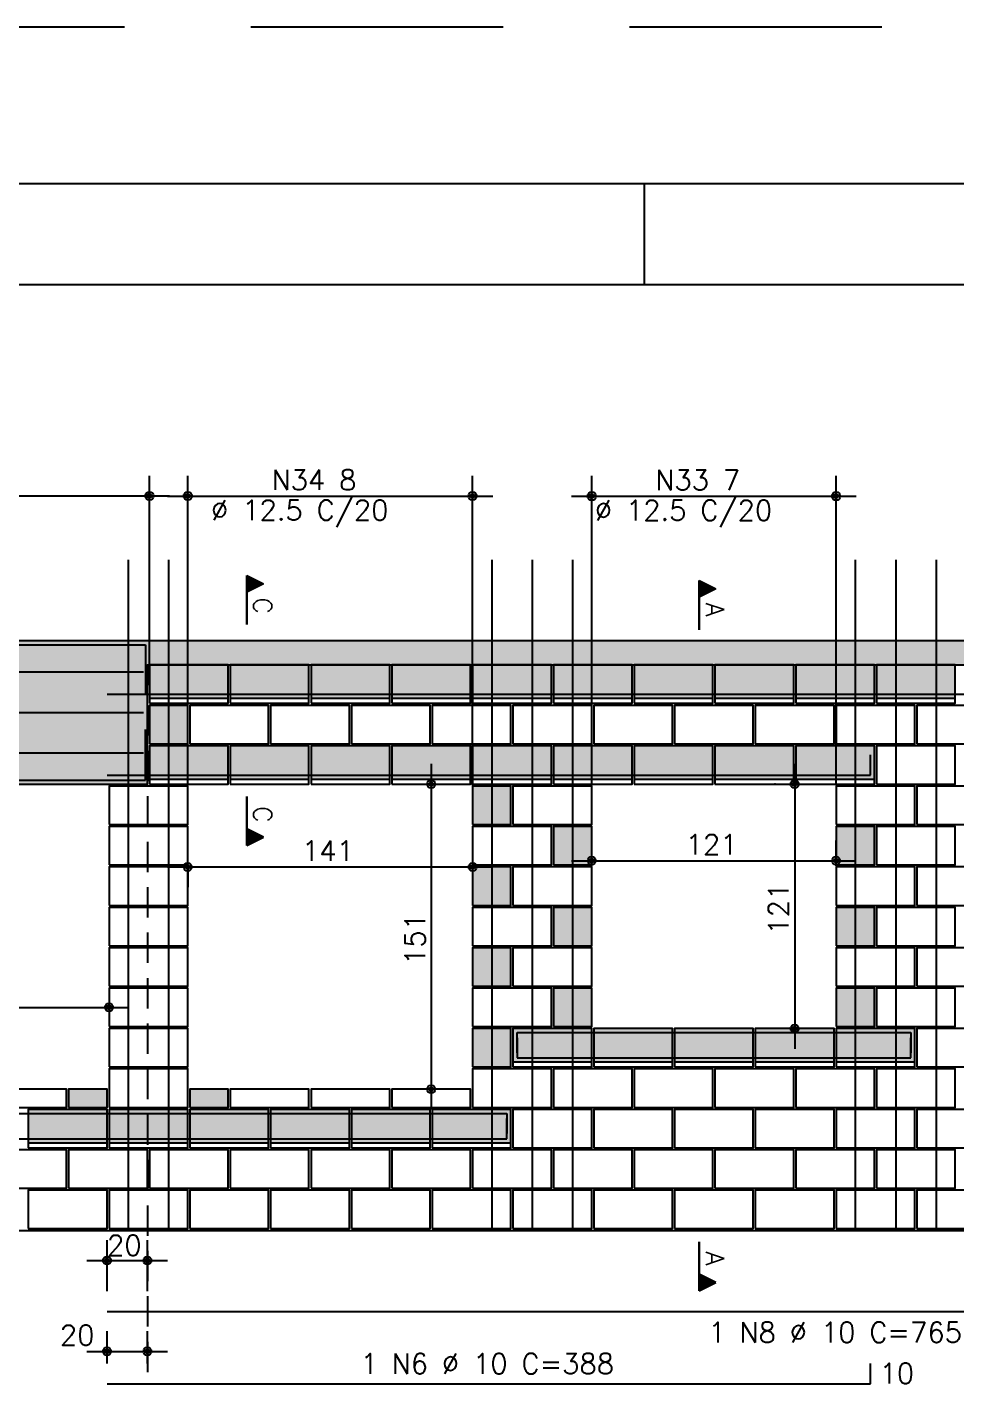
# Model space of a CAD drawing. Extents: x -1 to 122, y -1 to 61.
# Drawn here: x 15.77 to 24.97, y 47.58 to 61.05 of the extents above; entities that cross this region are included whole.
import ezdxf

# ---------------------------------------------------------------- set-up
doc = ezdxf.new("R2010")
doc.units = 0
doc.header["$MEASUREMENT"] = 0
doc.linetypes.add('ESTILO_TQS_0001', pattern=[0.45, 0.3, -0.15])
doc.linetypes.add('HIDDEN', pattern=[0.375, 0.25, -0.125])
doc.layers.get('0').update_dxf_attribs({"linetype": 'CONTINUOUS'})
doc.layers.get('Defpoints').update_dxf_attribs({"linetype": 'CONTINUOUS'})
for name, color, linetype in [('ARQ_FOLHA', 7, 'CONTINUOUS'), ('PENA_01', 1, 'CONTINUOUS'), ('PENA_02', 2, 'CONTINUOUS'), ('PENA_03', 3, 'CONTINUOUS'), ('PENA_04', 4, 'CONTINUOUS'), ('PENA_05', 5, 'CONTINUOUS'), ('PENA_09', 254, 'CONTINUOUS'), ('PENA_11', 252, 'CONTINUOUS'), ('PENA_23', 50, 'CONTINUOUS')]:
    doc.layers.add(name, color=color, linetype=linetype)
doc.styles.get("Standard").update_dxf_attribs({"font": 'ROMANS.SHX'})

# ---------------------------------------------------------------- blocks, each defined once
blk = doc.blocks.new('FOLHA A1+1 - 1102 X 594')
at = {"layer": 'ARQ_FOLHA', "color": 1}
blk.add_line((-979, 584), (-979, 594), dxfattribs=at)
for points in [[(-1189, 0), (0, 0), (0, 594), (-1189, 594)], [(-1164, 10), (-10, 10), (-10, 584), (-1164, 584)]]:
    blk.add_lwpolyline(points, close=True, dxfattribs=at)
at = {"layer": 'Defpoints', "color": 8, "linetype": 'HIDDEN', "ltscale": 100}
blk.add_lwpolyline([(-1208.5, 609.5), (-1208.5, -15.5), (19.5, -15.5), (19.5, 609.5)], close=True, dxfattribs=at)

msp = doc.modelspace()

# ---------------------------------------------------------------- linework, layer by layer
at = {"layer": 'PENA_01', "linetype": 'Continuous'}
for p, q in [((16.982, 54.54), (16.982, 56.613)), ((17.362, 53.55), (17.362, 56.612)), ((20.182, 53.55), (20.182, 56.612)), ((21.362, 53.55), (21.362, 56.611)), ((23.782, 53.55), (23.782, 56.611)), ((9.282, 56.413), (17.182, 56.413)), ((17.162, 56.412), (20.382, 56.412)), ((21.162, 56.411), (23.982, 56.411)), ((16.982, 54.41), (17.762, 54.41)), ((17.782, 54.41), (18.562, 54.41)), ((18.582, 54.41), (19.362, 54.41)), ((19.382, 54.41), (20.162, 54.41)), ((20.182, 54.41), (20.962, 54.41)), ((20.982, 54.41), (21.762, 54.41)), ((21.782, 54.41), (22.562, 54.41)), ((22.582, 54.41), (23.362, 54.41)), ((23.382, 54.41), (24.162, 54.41)), ((24.182, 54.41), (24.962, 54.41)), ((19.772, 53.76), (19.772, 50.34)), ((23.372, 53.76), (23.372, 50.94)), ((16.982, 53.61), (17.762, 53.61)), ((17.782, 53.61), (18.562, 53.61)), ((18.582, 53.61), (19.362, 53.61)), ((19.382, 53.61), (20.162, 53.61)), ((20.182, 53.61), (20.962, 53.61)), ((20.982, 53.61), (21.762, 53.61)), ((21.782, 53.61), (22.562, 53.61)), ((22.582, 53.61), (23.362, 53.61)), ((23.382, 53.61), (24.162, 53.61)), ((23.182, 53.56), (23.172, 53.56)), ((21.362, 52.75), (21.362, 53.002)), ((23.782, 52.75), (23.782, 53.002)), ((21.162, 52.802), (23.982, 52.802)), ((17.162, 52.74), (20.382, 52.74)), ((17.362, 52.75), (17.362, 52.54)), ((20.182, 52.75), (20.182, 52.54)), ((9.562, 51.35), (16.782, 51.35)), ((20.582, 50.81), (21.362, 50.81)), ((21.382, 50.81), (22.162, 50.81)), ((22.182, 50.81), (22.962, 50.81)), ((22.982, 50.81), (23.762, 50.81)), ((23.782, 50.81), (24.562, 50.81)), ((19.771, 50.54), (19.572, 50.54)), ((15.782, 50.01), (16.562, 50.01)), ((16.582, 50.01), (17.362, 50.01)), ((17.382, 50.01), (18.162, 50.01)), ((18.182, 50.01), (18.962, 50.01)), ((18.982, 50.01), (19.762, 50.01)), ((19.782, 50.01), (20.562, 50.01)), ((16.562, 48.541), (16.562, 49.044)), ((16.962, 48.541), (16.962, 49.044)), ((16.362, 48.844), (17.162, 48.844)), ((16.562, 47.823), (16.562, 48.145)), ((16.962, 47.823), (16.962, 48.145)), ((16.362, 47.945), (17.162, 47.945))]:
    msp.add_line(p, q, dxfattribs=at)
at = {"layer": 'PENA_01', "linetype": 'ESTILO_TQS_0001'}
msp.add_line((16.962, 54.34), (16.962, 47.623), dxfattribs=at)
at = {"layer": 'PENA_02', "linetype": 'Continuous'}
msp.add_line((8.882, 49.14), (44.462, 49.14), dxfattribs=at)
for points in [[(8.882, 54.98), (8.882, 54.74), (9.482, 54.74), (9.482, 53.56), (16.962, 53.56), (16.962, 54.74), (44.462, 54.74), (44.462, 54.98), (8.882, 54.98)], [(16.982, 54.36), (17.762, 54.36), (17.762, 54.74), (16.982, 54.74), (16.982, 54.36)], [(17.782, 54.36), (18.562, 54.36), (18.562, 54.74), (17.782, 54.74), (17.782, 54.36)], [(18.582, 54.36), (19.362, 54.36), (19.362, 54.74), (18.582, 54.74), (18.582, 54.36)], [(19.382, 54.36), (20.162, 54.36), (20.162, 54.74), (19.382, 54.74), (19.382, 54.36)], [(20.182, 54.36), (20.962, 54.36), (20.962, 54.74), (20.182, 54.74), (20.182, 54.36)], [(20.982, 54.36), (21.762, 54.36), (21.762, 54.74), (20.982, 54.74), (20.982, 54.36)], [(21.782, 54.36), (22.562, 54.36), (22.562, 54.74), (21.782, 54.74), (21.782, 54.36)], [(22.582, 54.36), (23.362, 54.36), (23.362, 54.74), (22.582, 54.74), (22.582, 54.36)], [(23.382, 54.36), (24.162, 54.36), (24.162, 54.74), (23.382, 54.74), (23.382, 54.36)], [(24.182, 54.36), (24.962, 54.36), (24.962, 54.74), (24.182, 54.74), (24.182, 54.36)], [(16.982, 53.96), (17.362, 53.96), (17.362, 54.34), (16.982, 54.34), (16.982, 53.96)], [(17.382, 53.96), (18.162, 53.96), (18.162, 54.34), (17.382, 54.34), (17.382, 53.96)], [(18.182, 53.96), (18.962, 53.96), (18.962, 54.34), (18.182, 54.34), (18.182, 53.96)], [(18.982, 53.96), (19.762, 53.96), (19.762, 54.34), (18.982, 54.34), (18.982, 53.96)], [(19.782, 53.96), (20.562, 53.96), (20.562, 54.34), (19.782, 54.34), (19.782, 53.96)], [(20.582, 53.96), (21.362, 53.96), (21.362, 54.34), (20.582, 54.34), (20.582, 53.96)], [(21.382, 53.96), (22.162, 53.96), (22.162, 54.34), (21.382, 54.34), (21.382, 53.96)], [(22.182, 53.96), (22.962, 53.96), (22.962, 54.34), (22.182, 54.34), (22.182, 53.96)], [(22.982, 53.96), (23.762, 53.96), (23.762, 54.34), (22.982, 54.34), (22.982, 53.96)], [(23.782, 53.96), (24.562, 53.96), (24.562, 54.34), (23.782, 54.34), (23.782, 53.96)], [(24.582, 53.96), (25.362, 53.96), (25.362, 54.34), (24.582, 54.34), (24.582, 53.96)], [(16.982, 53.56), (17.762, 53.56), (17.762, 53.94), (16.982, 53.94), (16.982, 53.56)], [(17.782, 53.56), (18.562, 53.56), (18.562, 53.94), (17.782, 53.94), (17.782, 53.56)], [(18.582, 53.56), (19.362, 53.56), (19.362, 53.94), (18.582, 53.94), (18.582, 53.56)], [(19.382, 53.56), (20.162, 53.56), (20.162, 53.94), (19.382, 53.94), (19.382, 53.56)], [(20.182, 53.56), (20.962, 53.56), (20.962, 53.94), (20.182, 53.94), (20.182, 53.56)], [(20.982, 53.56), (21.762, 53.56), (21.762, 53.94), (20.982, 53.94), (20.982, 53.56)], [(21.782, 53.56), (22.562, 53.56), (22.562, 53.94), (21.782, 53.94), (21.782, 53.56)], [(22.582, 53.56), (23.362, 53.56), (23.362, 53.94), (22.582, 53.94), (22.582, 53.56)], [(23.382, 53.56), (24.162, 53.56), (24.162, 53.94), (23.382, 53.94), (23.382, 53.56)], [(24.182, 53.56), (24.962, 53.56), (24.962, 53.94), (24.182, 53.94), (24.182, 53.56)], [(16.582, 53.16), (17.362, 53.16), (17.362, 53.54), (16.582, 53.54), (16.582, 53.16)], [(20.182, 53.16), (20.562, 53.16), (20.562, 53.54), (20.182, 53.54), (20.182, 53.16)], [(20.582, 53.16), (21.362, 53.16), (21.362, 53.54), (20.582, 53.54), (20.582, 53.16)], [(23.782, 53.16), (24.562, 53.16), (24.562, 53.54), (23.782, 53.54), (23.782, 53.16)], [(24.582, 53.16), (25.362, 53.16), (25.362, 53.54), (24.582, 53.54), (24.582, 53.16)], [(16.582, 52.76), (17.362, 52.76), (17.362, 53.14), (16.582, 53.14), (16.582, 52.76)], [(20.182, 52.76), (20.962, 52.76), (20.962, 53.14), (20.182, 53.14), (20.182, 52.76)], [(20.982, 52.76), (21.362, 52.76), (21.362, 53.14), (20.982, 53.14), (20.982, 52.76)], [(23.782, 52.76), (24.162, 52.76), (24.162, 53.14), (23.782, 53.14), (23.782, 52.76)], [(24.182, 52.76), (24.962, 52.76), (24.962, 53.14), (24.182, 53.14), (24.182, 52.76)], [(16.582, 52.36), (17.362, 52.36), (17.362, 52.74), (16.582, 52.74), (16.582, 52.36)], [(20.182, 52.36), (20.562, 52.36), (20.562, 52.74), (20.182, 52.74), (20.182, 52.36)], [(20.582, 52.36), (21.362, 52.36), (21.362, 52.74), (20.582, 52.74), (20.582, 52.36)], [(23.782, 52.36), (24.562, 52.36), (24.562, 52.74), (23.782, 52.74), (23.782, 52.36)], [(24.582, 52.36), (25.362, 52.36), (25.362, 52.74), (24.582, 52.74), (24.582, 52.36)], [(16.582, 51.96), (17.362, 51.96), (17.362, 52.34), (16.582, 52.34), (16.582, 51.96)], [(20.182, 51.96), (20.962, 51.96), (20.962, 52.34), (20.182, 52.34), (20.182, 51.96)], [(20.982, 51.96), (21.362, 51.96), (21.362, 52.34), (20.982, 52.34), (20.982, 51.96)], [(23.782, 51.96), (24.162, 51.96), (24.162, 52.34), (23.782, 52.34), (23.782, 51.96)], [(24.182, 51.96), (24.962, 51.96), (24.962, 52.34), (24.182, 52.34), (24.182, 51.96)], [(16.582, 51.56), (17.362, 51.56), (17.362, 51.94), (16.582, 51.94), (16.582, 51.56)], [(20.182, 51.56), (20.562, 51.56), (20.562, 51.94), (20.182, 51.94), (20.182, 51.56)], [(20.582, 51.56), (21.362, 51.56), (21.362, 51.94), (20.582, 51.94), (20.582, 51.56)], [(23.782, 51.56), (24.562, 51.56), (24.562, 51.94), (23.782, 51.94), (23.782, 51.56)], [(24.582, 51.56), (25.362, 51.56), (25.362, 51.94), (24.582, 51.94), (24.582, 51.56)], [(16.582, 51.16), (17.362, 51.16), (17.362, 51.54), (16.582, 51.54), (16.582, 51.16)], [(20.182, 51.16), (20.962, 51.16), (20.962, 51.54), (20.182, 51.54), (20.182, 51.16)], [(20.982, 51.16), (21.362, 51.16), (21.362, 51.54), (20.982, 51.54), (20.982, 51.16)], [(23.782, 51.16), (24.162, 51.16), (24.162, 51.54), (23.782, 51.54), (23.782, 51.16)], [(24.182, 51.16), (24.962, 51.16), (24.962, 51.54), (24.182, 51.54), (24.182, 51.16)], [(16.582, 50.76), (17.362, 50.76), (17.362, 51.14), (16.582, 51.14), (16.582, 50.76)], [(20.182, 50.76), (20.562, 50.76), (20.562, 51.14), (20.182, 51.14), (20.182, 50.76)], [(20.582, 50.76), (21.362, 50.76), (21.362, 51.14), (20.582, 51.14), (20.582, 50.76)], [(21.382, 50.76), (22.162, 50.76), (22.162, 51.14), (21.382, 51.14), (21.382, 50.76)], [(22.182, 50.76), (22.962, 50.76), (22.962, 51.14), (22.182, 51.14), (22.182, 50.76)], [(22.982, 50.76), (23.762, 50.76), (23.762, 51.14), (22.982, 51.14), (22.982, 50.76)], [(23.782, 50.76), (24.562, 50.76), (24.562, 51.14), (23.782, 51.14), (23.782, 50.76)], [(24.582, 50.76), (25.362, 50.76), (25.362, 51.14), (24.582, 51.14), (24.582, 50.76)], [(16.582, 50.36), (17.362, 50.36), (17.362, 50.74), (16.582, 50.74), (16.582, 50.36)], [(20.182, 50.36), (20.962, 50.36), (20.962, 50.74), (20.182, 50.74), (20.182, 50.36)], [(20.982, 50.36), (21.762, 50.36), (21.762, 50.74), (20.982, 50.74), (20.982, 50.36)], [(21.782, 50.36), (22.562, 50.36), (22.562, 50.74), (21.782, 50.74), (21.782, 50.36)], [(22.582, 50.36), (23.362, 50.36), (23.362, 50.74), (22.582, 50.74), (22.582, 50.36)], [(23.382, 50.36), (24.162, 50.36), (24.162, 50.74), (23.382, 50.74), (23.382, 50.36)], [(24.182, 50.36), (24.962, 50.36), (24.962, 50.74), (24.182, 50.74), (24.182, 50.36)], [(15.382, 50.36), (16.162, 50.36), (16.162, 50.54), (15.382, 50.54), (15.382, 50.36)], [(16.182, 50.36), (16.562, 50.36), (16.562, 50.54), (16.182, 50.54), (16.182, 50.36)], [(17.382, 50.36), (17.762, 50.36), (17.762, 50.54), (17.382, 50.54), (17.382, 50.36)], [(17.782, 50.36), (18.562, 50.36), (18.562, 50.54), (17.782, 50.54), (17.782, 50.36)], [(18.582, 50.36), (19.362, 50.36), (19.362, 50.54), (18.582, 50.54), (18.582, 50.36)], [(19.382, 50.36), (20.162, 50.36), (20.162, 50.54), (19.382, 50.54), (19.382, 50.36)], [(15.782, 49.96), (16.562, 49.96), (16.562, 50.34), (15.782, 50.34), (15.782, 49.96)], [(16.582, 49.96), (17.362, 49.96), (17.362, 50.34), (16.582, 50.34), (16.582, 49.96)], [(17.382, 49.96), (18.162, 49.96), (18.162, 50.34), (17.382, 50.34), (17.382, 49.96)], [(18.182, 49.96), (18.962, 49.96), (18.962, 50.34), (18.182, 50.34), (18.182, 49.96)], [(18.982, 49.96), (19.762, 49.96), (19.762, 50.34), (18.982, 50.34), (18.982, 49.96)], [(19.782, 49.96), (20.562, 49.96), (20.562, 50.34), (19.782, 50.34), (19.782, 49.96)], [(20.582, 49.96), (21.362, 49.96), (21.362, 50.34), (20.582, 50.34), (20.582, 49.96)], [(21.382, 49.96), (22.162, 49.96), (22.162, 50.34), (21.382, 50.34), (21.382, 49.96)], [(22.182, 49.96), (22.962, 49.96), (22.962, 50.34), (22.182, 50.34), (22.182, 49.96)], [(22.982, 49.96), (23.762, 49.96), (23.762, 50.34), (22.982, 50.34), (22.982, 49.96)], [(23.782, 49.96), (24.562, 49.96), (24.562, 50.34), (23.782, 50.34), (23.782, 49.96)], [(24.582, 49.96), (25.362, 49.96), (25.362, 50.34), (24.582, 50.34), (24.582, 49.96)], [(15.382, 49.56), (16.162, 49.56), (16.162, 49.94), (15.382, 49.94), (15.382, 49.56)], [(16.182, 49.56), (16.962, 49.56), (16.962, 49.94), (16.182, 49.94), (16.182, 49.56)], [(16.982, 49.56), (17.762, 49.56), (17.762, 49.94), (16.982, 49.94), (16.982, 49.56)], [(17.782, 49.56), (18.562, 49.56), (18.562, 49.94), (17.782, 49.94), (17.782, 49.56)], [(18.582, 49.56), (19.362, 49.56), (19.362, 49.94), (18.582, 49.94), (18.582, 49.56)], [(19.382, 49.56), (20.162, 49.56), (20.162, 49.94), (19.382, 49.94), (19.382, 49.56)], [(20.182, 49.56), (20.962, 49.56), (20.962, 49.94), (20.182, 49.94), (20.182, 49.56)], [(20.982, 49.56), (21.762, 49.56), (21.762, 49.94), (20.982, 49.94), (20.982, 49.56)], [(21.782, 49.56), (22.562, 49.56), (22.562, 49.94), (21.782, 49.94), (21.782, 49.56)], [(22.582, 49.56), (23.362, 49.56), (23.362, 49.94), (22.582, 49.94), (22.582, 49.56)], [(23.382, 49.56), (24.162, 49.56), (24.162, 49.94), (23.382, 49.94), (23.382, 49.56)], [(24.182, 49.56), (24.962, 49.56), (24.962, 49.94), (24.182, 49.94), (24.182, 49.56)], [(15.782, 49.16), (16.562, 49.16), (16.562, 49.54), (15.782, 49.54), (15.782, 49.16)], [(16.582, 49.16), (17.362, 49.16), (17.362, 49.54), (16.582, 49.54), (16.582, 49.16)], [(17.382, 49.16), (18.162, 49.16), (18.162, 49.54), (17.382, 49.54), (17.382, 49.16)], [(18.182, 49.16), (18.962, 49.16), (18.962, 49.54), (18.182, 49.54), (18.182, 49.16)], [(18.982, 49.16), (19.762, 49.16), (19.762, 49.54), (18.982, 49.54), (18.982, 49.16)], [(19.782, 49.16), (20.562, 49.16), (20.562, 49.54), (19.782, 49.54), (19.782, 49.16)], [(20.582, 49.16), (21.362, 49.16), (21.362, 49.54), (20.582, 49.54), (20.582, 49.16)], [(21.382, 49.16), (22.162, 49.16), (22.162, 49.54), (21.382, 49.54), (21.382, 49.16)], [(22.182, 49.16), (22.962, 49.16), (22.962, 49.54), (22.182, 49.54), (22.182, 49.16)], [(22.982, 49.16), (23.762, 49.16), (23.762, 49.54), (22.982, 49.54), (22.982, 49.16)], [(23.782, 49.16), (24.562, 49.16), (24.562, 49.54), (23.782, 49.54), (23.782, 49.16)], [(24.582, 49.16), (25.362, 49.16), (25.362, 49.54), (24.582, 49.54), (24.582, 49.16)]]:
    msp.add_lwpolyline(points, dxfattribs=at)
for centre, radius in [((16.982, 56.413), 0.0416), ((17.362, 56.412), 0.0416), ((20.182, 56.412), 0.0416), ((21.362, 56.411), 0.0416), ((23.782, 56.411), 0.0416), ((16.982, 56.413), 0.0208), ((17.362, 56.412), 0.0208), ((20.182, 56.412), 0.0208), ((21.362, 56.411), 0.0208), ((23.782, 56.411), 0.0208), ((19.772, 53.56), 0.04), ((19.772, 53.56), 0.02), ((23.372, 53.56), 0.04), ((23.372, 53.56), 0.02), ((21.362, 52.802), 0.04), ((21.362, 52.802), 0.02), ((23.782, 52.802), 0.04), ((23.782, 52.802), 0.02), ((17.362, 52.74), 0.04), ((17.362, 52.74), 0.02), ((20.182, 52.74), 0.04), ((20.182, 52.74), 0.02), ((16.582, 51.35), 0.04), ((16.582, 51.35), 0.02), ((23.372, 51.14), 0.04), ((23.372, 51.14), 0.02), ((19.772, 50.54), 0.04), ((19.772, 50.54), 0.02), ((16.562, 48.844), 0.04), ((16.562, 48.844), 0.02), ((16.962, 48.844), 0.04), ((16.962, 48.844), 0.02), ((16.562, 47.945), 0.04), ((16.562, 47.945), 0.02), ((16.962, 47.945), 0.04), ((16.962, 47.945), 0.02)]:
    msp.add_circle(centre, radius, dxfattribs=at)
at = {"layer": 'PENA_03', "linetype": 'Continuous'}
for p, q in [((17.947, 55.139), (17.947, 55.626)), ((17.947, 55.626), (18.113, 55.543)), ((17.948, 55.625), (17.948, 55.461)), ((17.948, 55.625), (18.112, 55.543)), ((18.112, 55.543), (17.948, 55.461)), ((18.113, 55.543), (17.948, 55.46)), ((17.96, 55.619), (17.96, 55.466)), ((17.973, 55.613), (17.973, 55.473)), ((17.986, 55.607), (17.986, 55.479)), ((17.998, 55.6), (17.998, 55.485)), ((18.011, 55.594), (18.011, 55.492)), ((18.024, 55.588), (18.024, 55.498)), ((18.037, 55.581), (18.037, 55.505)), ((18.049, 55.575), (18.049, 55.511)), ((18.062, 55.568), (18.062, 55.517)), ((18.075, 55.562), (18.075, 55.524)), ((18.088, 55.556), (18.088, 55.53)), ((18.101, 55.549), (18.101, 55.537)), ((22.426, 55.089), (22.426, 55.576)), ((22.426, 55.576), (22.592, 55.493)), ((22.427, 55.575), (22.427, 55.411)), ((22.427, 55.575), (22.591, 55.493)), ((22.591, 55.493), (22.427, 55.411)), ((22.592, 55.493), (22.427, 55.41)), ((22.439, 55.569), (22.439, 55.416)), ((22.452, 55.563), (22.452, 55.423)), ((22.464, 55.557), (22.464, 55.429)), ((22.477, 55.55), (22.477, 55.435)), ((22.49, 55.544), (22.49, 55.442)), ((22.503, 55.537), (22.503, 55.448)), ((22.515, 55.531), (22.515, 55.455)), ((22.528, 55.525), (22.528, 55.461)), ((22.541, 55.518), (22.541, 55.467)), ((22.554, 55.512), (22.554, 55.474)), ((22.567, 55.506), (22.567, 55.48)), ((22.579, 55.499), (22.579, 55.486)), ((17.948, 55.46), (17.948, 55.139)), ((22.427, 55.41), (22.427, 55.089)), ((16.982, 54.34), (16.982, 54.34)), ((19.772, 53.56), (19.772, 53.56)), ((23.382, 53.56), (23.382, 53.56)), ((17.362, 53.35), (17.362, 53.35)), ((17.947, 53.438), (17.947, 52.952)), ((17.948, 53.118), (17.948, 53.438)), ((20.182, 53.35), (20.182, 53.35)), ((21.362, 53.35), (21.362, 53.35)), ((23.782, 53.35), (23.782, 53.35)), ((18.113, 53.035), (17.948, 53.118)), ((17.948, 52.953), (17.948, 53.117)), ((18.112, 53.035), (17.948, 53.117)), ((17.96, 52.958), (17.96, 53.111)), ((17.973, 52.965), (17.973, 53.105)), ((17.986, 52.971), (17.986, 53.099)), ((17.998, 52.977), (17.998, 53.092)), ((18.011, 52.984), (18.011, 53.086)), ((18.024, 52.99), (18.024, 53.08)), ((18.037, 52.997), (18.037, 53.073)), ((18.049, 53.003), (18.049, 53.067)), ((17.362, 52.95), (17.362, 52.95)), ((17.947, 52.952), (18.113, 53.035)), ((17.948, 52.953), (18.112, 53.035)), ((18.062, 53.009), (18.062, 53.06)), ((18.075, 53.016), (18.075, 53.054)), ((18.088, 53.022), (18.088, 53.048)), ((18.101, 53.029), (18.101, 53.041)), ((20.182, 52.95), (20.182, 52.95)), ((21.362, 52.55), (21.362, 52.55)), ((23.782, 52.55), (23.782, 52.55)), ((16.582, 51.35), (16.582, 51.35)), ((23.372, 51.14), (23.372, 51.14)), ((19.971, 50.54), (19.971, 50.54)), ((22.426, 49.029), (22.426, 48.543)), ((22.427, 48.708), (22.427, 49.029)), ((22.426, 48.543), (22.592, 48.626)), ((22.427, 48.544), (22.427, 48.708)), ((22.591, 48.626), (22.427, 48.708)), ((22.592, 48.626), (22.427, 48.708)), ((22.427, 48.544), (22.591, 48.626)), ((22.439, 48.549), (22.439, 48.702)), ((22.452, 48.556), (22.452, 48.696)), ((22.464, 48.562), (22.464, 48.69)), ((22.477, 48.568), (22.477, 48.683)), ((22.49, 48.575), (22.49, 48.677)), ((22.503, 48.581), (22.503, 48.671)), ((22.515, 48.588), (22.515, 48.664)), ((22.528, 48.594), (22.528, 48.658)), ((22.541, 48.6), (22.541, 48.651)), ((22.554, 48.607), (22.554, 48.645)), ((22.567, 48.613), (22.567, 48.639)), ((22.579, 48.619), (22.579, 48.632)), ((16.562, 48.341), (16.562, 48.341)), ((16.962, 48.341), (16.962, 48.341)), ((16.562, 47.623), (16.562, 47.623)), ((16.962, 47.623), (16.962, 47.623))]:
    msp.add_line(p, q, dxfattribs=at)
at = {"layer": 'PENA_04', "linetype": 'Continuous'}
for p, q in [((9.542, 54.94), (16.942, 54.94)), ((16.942, 54.94), (16.942, 54.44)), ((9.522, 54.67), (16.922, 54.67)), ((9.522, 54.27), (16.922, 54.27)), ((16.942, 53.6), (16.942, 54.1)), ((9.522, 53.87), (16.922, 53.87)), ((9.542, 53.6), (16.942, 53.6))]:
    msp.add_line(p, q, dxfattribs=at)
at = {"layer": 'PENA_05', "linetype": 'Continuous'}
for p, q in [((16.562, 54.45), (31.853, 54.45)), ((24.122, 53.65), (24.122, 53.85)), ((16.562, 53.65), (24.122, 53.65)), ((20.622, 50.9), (20.622, 51.1)), ((20.622, 51.1), (24.522, 51.1)), ((20.622, 51.05), (20.622, 50.85)), ((24.522, 51.1), (24.522, 50.9)), ((24.522, 50.85), (24.522, 51.05)), ((20.622, 50.85), (24.522, 50.85)), ((9.522, 50.3), (20.522, 50.3)), ((20.522, 50.3), (20.522, 50.1)), ((20.522, 50.05), (20.522, 50.25)), ((9.522, 50.05), (20.522, 50.05)), ((16.562, 48.341), (31.853, 48.341)), ((24.122, 47.623), (24.122, 47.823)), ((16.562, 47.623), (24.122, 47.623))]:
    msp.add_line(p, q, dxfattribs=at)
for points in [[(16.772, 55.78), (16.772, 49.14)], [(17.172, 55.78), (17.172, 49.14)], [(20.372, 55.78), (20.372, 49.14)], [(20.772, 55.78), (20.772, 49.14)], [(21.172, 55.78), (21.172, 49.14)], [(23.972, 55.78), (23.972, 49.14)], [(24.372, 55.78), (24.372, 49.14)], [(24.772, 55.78), (24.772, 49.14)]]:
    msp.add_lwpolyline(points, dxfattribs=at)
at = {"layer": 'PENA_09', "linetype": 'Continuous'}
for points in [[(16.982, 54.41), (17.762, 54.41), (17.762, 54.74), (16.982, 54.74), (16.982, 54.41)], [(17.782, 54.41), (18.562, 54.41), (18.562, 54.74), (17.782, 54.74), (17.782, 54.41)], [(18.582, 54.41), (19.362, 54.41), (19.362, 54.74), (18.582, 54.74), (18.582, 54.41)], [(19.382, 54.41), (20.162, 54.41), (20.162, 54.74), (19.382, 54.74), (19.382, 54.41)], [(20.182, 54.41), (20.962, 54.41), (20.962, 54.74), (20.182, 54.74), (20.182, 54.41)], [(20.982, 54.41), (21.762, 54.41), (21.762, 54.74), (20.982, 54.74), (20.982, 54.41)], [(21.782, 54.41), (22.562, 54.41), (22.562, 54.74), (21.782, 54.74), (21.782, 54.41)], [(22.582, 54.41), (23.362, 54.41), (23.362, 54.74), (22.582, 54.74), (22.582, 54.41)], [(23.382, 54.41), (24.162, 54.41), (24.162, 54.74), (23.382, 54.74), (23.382, 54.41)], [(24.182, 54.41), (24.962, 54.41), (24.962, 54.74), (24.182, 54.74), (24.182, 54.41)], [(16.982, 53.61), (17.762, 53.61), (17.762, 53.94), (16.982, 53.94), (16.982, 53.61)], [(17.782, 53.61), (18.562, 53.61), (18.562, 53.94), (17.782, 53.94), (17.782, 53.61)], [(18.582, 53.61), (19.362, 53.61), (19.362, 53.94), (18.582, 53.94), (18.582, 53.61)], [(19.382, 53.61), (20.162, 53.61), (20.162, 53.94), (19.382, 53.94), (19.382, 53.61)], [(20.182, 53.61), (20.962, 53.61), (20.962, 53.94), (20.182, 53.94), (20.182, 53.61)], [(20.982, 53.61), (21.762, 53.61), (21.762, 53.94), (20.982, 53.94), (20.982, 53.61)], [(21.782, 53.61), (22.562, 53.61), (22.562, 53.94), (21.782, 53.94), (21.782, 53.61)], [(22.582, 53.61), (23.362, 53.61), (23.362, 53.94), (22.582, 53.94), (22.582, 53.61)], [(23.382, 53.61), (24.162, 53.61), (24.162, 53.94), (23.382, 53.94), (23.382, 53.61)], [(20.582, 50.81), (21.362, 50.81), (21.362, 51.14), (20.582, 51.14), (20.582, 50.81)], [(21.382, 50.81), (22.162, 50.81), (22.162, 51.14), (21.382, 51.14), (21.382, 50.81)], [(22.182, 50.81), (22.962, 50.81), (22.962, 51.14), (22.182, 51.14), (22.182, 50.81)], [(22.982, 50.81), (23.762, 50.81), (23.762, 51.14), (22.982, 51.14), (22.982, 50.81)], [(23.782, 50.81), (24.562, 50.81), (24.562, 51.14), (23.782, 51.14), (23.782, 50.81)], [(15.782, 50.01), (16.562, 50.01), (16.562, 50.34), (15.782, 50.34), (15.782, 50.01)], [(16.582, 50.01), (17.362, 50.01), (17.362, 50.34), (16.582, 50.34), (16.582, 50.01)], [(17.382, 50.01), (18.162, 50.01), (18.162, 50.34), (17.382, 50.34), (17.382, 50.01)], [(18.182, 50.01), (18.962, 50.01), (18.962, 50.34), (18.182, 50.34), (18.182, 50.01)], [(18.982, 50.01), (19.762, 50.01), (19.762, 50.34), (18.982, 50.34), (18.982, 50.01)], [(19.782, 50.01), (20.562, 50.01), (20.562, 50.34), (19.782, 50.34), (19.782, 50.01)]]:
    msp.add_lwpolyline(points, dxfattribs=at)
for points in [[(16.982, 54.41), (17.762, 54.41), (17.762, 54.74)], [(16.982, 54.41), (17.762, 54.74), (16.982, 54.74)], [(16.982, 54.41), (16.982, 54.74), (16.982, 54.41)], [(17.782, 54.41), (18.562, 54.41), (18.562, 54.74)], [(17.782, 54.41), (18.562, 54.74), (17.782, 54.74)], [(17.782, 54.41), (17.782, 54.74), (17.782, 54.41)], [(18.582, 54.41), (19.362, 54.41), (19.362, 54.74)], [(18.582, 54.41), (19.362, 54.74), (18.582, 54.74)], [(18.582, 54.41), (18.582, 54.74), (18.582, 54.41)], [(19.382, 54.41), (20.162, 54.41), (20.162, 54.74)], [(19.382, 54.41), (20.162, 54.74), (19.382, 54.74)], [(19.382, 54.41), (19.382, 54.74), (19.382, 54.41)], [(20.182, 54.41), (20.962, 54.41), (20.962, 54.74)], [(20.182, 54.41), (20.962, 54.74), (20.182, 54.74)], [(20.182, 54.41), (20.182, 54.74), (20.182, 54.41)], [(20.982, 54.41), (21.762, 54.41), (21.762, 54.74)], [(20.982, 54.41), (21.762, 54.74), (20.982, 54.74)], [(20.982, 54.41), (20.982, 54.74), (20.982, 54.41)], [(21.782, 54.41), (22.562, 54.41), (22.562, 54.74)], [(21.782, 54.41), (22.562, 54.74), (21.782, 54.74)], [(21.782, 54.41), (21.782, 54.74), (21.782, 54.41)], [(22.582, 54.41), (23.362, 54.41), (23.362, 54.74)], [(22.582, 54.41), (23.362, 54.74), (22.582, 54.74)], [(22.582, 54.41), (22.582, 54.74), (22.582, 54.41)], [(23.382, 54.41), (24.162, 54.41), (24.162, 54.74)], [(23.382, 54.41), (24.162, 54.74), (23.382, 54.74)], [(23.382, 54.41), (23.382, 54.74), (23.382, 54.41)], [(24.182, 54.41), (24.962, 54.41), (24.962, 54.74)], [(24.182, 54.41), (24.962, 54.74), (24.182, 54.74)], [(24.182, 54.41), (24.182, 54.74), (24.182, 54.41)], [(16.982, 53.61), (17.762, 53.61), (17.762, 53.94)], [(16.982, 53.61), (17.762, 53.94), (16.982, 53.94)], [(16.982, 53.61), (16.982, 53.94), (16.982, 53.61)], [(17.782, 53.61), (18.562, 53.61), (18.562, 53.94)], [(17.782, 53.61), (18.562, 53.94), (17.782, 53.94)], [(17.782, 53.61), (17.782, 53.94), (17.782, 53.61)], [(18.582, 53.61), (19.362, 53.61), (19.362, 53.94)], [(18.582, 53.61), (19.362, 53.94), (18.582, 53.94)], [(18.582, 53.61), (18.582, 53.94), (18.582, 53.61)], [(19.382, 53.61), (20.162, 53.61), (20.162, 53.94)], [(19.382, 53.61), (20.162, 53.94), (19.382, 53.94)], [(19.382, 53.61), (19.382, 53.94), (19.382, 53.61)], [(20.182, 53.61), (20.962, 53.61), (20.962, 53.94)], [(20.182, 53.61), (20.962, 53.94), (20.182, 53.94)], [(20.182, 53.61), (20.182, 53.94), (20.182, 53.61)], [(20.982, 53.61), (21.762, 53.61), (21.762, 53.94)], [(20.982, 53.61), (21.762, 53.94), (20.982, 53.94)], [(20.982, 53.61), (20.982, 53.94), (20.982, 53.61)], [(21.782, 53.61), (22.562, 53.61), (22.562, 53.94)], [(21.782, 53.61), (22.562, 53.94), (21.782, 53.94)], [(21.782, 53.61), (21.782, 53.94), (21.782, 53.61)], [(22.582, 53.61), (23.362, 53.61), (23.362, 53.94)], [(22.582, 53.61), (23.362, 53.94), (22.582, 53.94)], [(22.582, 53.61), (22.582, 53.94), (22.582, 53.61)], [(23.382, 53.61), (24.162, 53.61), (24.162, 53.94)], [(23.382, 53.61), (24.162, 53.94), (23.382, 53.94)], [(23.382, 53.61), (23.382, 53.94), (23.382, 53.61)], [(20.582, 50.81), (21.362, 50.81), (21.362, 51.14)], [(20.582, 50.81), (21.362, 51.14), (20.582, 51.14)], [(20.582, 50.81), (20.582, 51.14), (20.582, 50.81)], [(21.382, 50.81), (22.162, 50.81), (22.162, 51.14)], [(21.382, 50.81), (22.162, 51.14), (21.382, 51.14)], [(21.382, 50.81), (21.382, 51.14), (21.382, 50.81)], [(22.182, 50.81), (22.962, 50.81), (22.962, 51.14)], [(22.182, 50.81), (22.962, 51.14), (22.182, 51.14)], [(22.182, 50.81), (22.182, 51.14), (22.182, 50.81)], [(22.982, 50.81), (23.762, 50.81), (23.762, 51.14)], [(22.982, 50.81), (23.762, 51.14), (22.982, 51.14)], [(22.982, 50.81), (22.982, 51.14), (22.982, 50.81)], [(23.782, 50.81), (24.562, 50.81), (24.562, 51.14)], [(23.782, 50.81), (24.562, 51.14), (23.782, 51.14)], [(23.782, 50.81), (23.782, 51.14), (23.782, 50.81)], [(15.782, 50.01), (16.562, 50.01), (16.562, 50.34)], [(15.782, 50.01), (16.562, 50.34), (15.782, 50.34)], [(15.782, 50.01), (15.782, 50.34), (15.782, 50.01)], [(16.582, 50.01), (17.362, 50.01), (17.362, 50.34)], [(16.582, 50.01), (17.362, 50.34), (16.582, 50.34)], [(16.582, 50.01), (16.582, 50.34), (16.582, 50.01)], [(17.382, 50.01), (18.162, 50.01), (18.162, 50.34)], [(17.382, 50.01), (18.162, 50.34), (17.382, 50.34)], [(17.382, 50.01), (17.382, 50.34), (17.382, 50.01)], [(18.182, 50.01), (18.962, 50.01), (18.962, 50.34)], [(18.182, 50.01), (18.962, 50.34), (18.182, 50.34)], [(18.182, 50.01), (18.182, 50.34), (18.182, 50.01)], [(18.982, 50.01), (19.762, 50.01), (19.762, 50.34)], [(18.982, 50.01), (19.762, 50.34), (18.982, 50.34)], [(18.982, 50.01), (18.982, 50.34), (18.982, 50.01)], [(19.782, 50.01), (20.562, 50.01), (20.562, 50.34)], [(19.782, 50.01), (20.562, 50.34), (19.782, 50.34)], [(19.782, 50.01), (19.782, 50.34), (19.782, 50.01)]]:
    msp.add_solid(points, dxfattribs=at)
at = {"layer": 'PENA_11', "linetype": 'Continuous'}
for points in [[(44.462, 54.98), (8.882, 54.98), (8.882, 54.74)], [(44.462, 54.98), (8.882, 54.74), (9.482, 54.74)], [(44.462, 54.98), (9.482, 54.74), (16.962, 54.74)], [(44.462, 54.98), (16.962, 54.74), (44.462, 54.74)], [(9.482, 54.74), (9.482, 53.56), (16.962, 53.56)], [(9.482, 54.74), (16.962, 53.56), (16.962, 54.74)]]:
    msp.add_solid(points, dxfattribs=at)
at = {"layer": 'PENA_23', "linetype": 'Continuous'}
for points in [[(16.982, 53.96), (17.362, 53.96), (17.362, 54.34), (16.982, 54.34), (16.982, 53.96)], [(20.182, 53.16), (20.562, 53.16), (20.562, 53.54), (20.182, 53.54), (20.182, 53.16)], [(20.982, 52.76), (21.362, 52.76), (21.362, 53.14), (20.982, 53.14), (20.982, 52.76)], [(23.782, 52.76), (24.162, 52.76), (24.162, 53.14), (23.782, 53.14), (23.782, 52.76)], [(20.182, 52.36), (20.562, 52.36), (20.562, 52.74), (20.182, 52.74), (20.182, 52.36)], [(20.982, 51.96), (21.362, 51.96), (21.362, 52.34), (20.982, 52.34), (20.982, 51.96)], [(23.782, 51.96), (24.162, 51.96), (24.162, 52.34), (23.782, 52.34), (23.782, 51.96)], [(20.182, 51.56), (20.562, 51.56), (20.562, 51.94), (20.182, 51.94), (20.182, 51.56)], [(20.982, 51.16), (21.362, 51.16), (21.362, 51.54), (20.982, 51.54), (20.982, 51.16)], [(23.782, 51.16), (24.162, 51.16), (24.162, 51.54), (23.782, 51.54), (23.782, 51.16)], [(20.182, 50.76), (20.562, 50.76), (20.562, 51.14), (20.182, 51.14), (20.182, 50.76)], [(16.182, 50.36), (16.562, 50.36), (16.562, 50.54), (16.182, 50.54), (16.182, 50.36)], [(16.182, 50.36), (16.562, 50.36), (16.562, 50.54), (16.182, 50.54), (16.182, 50.36)], [(17.382, 50.36), (17.762, 50.36), (17.762, 50.54), (17.382, 50.54), (17.382, 50.36)], [(17.382, 50.36), (17.762, 50.36), (17.762, 50.54), (17.382, 50.54), (17.382, 50.36)]]:
    msp.add_lwpolyline(points, dxfattribs=at)
for points in [[(16.982, 53.96), (17.362, 53.96), (17.362, 54.34)], [(16.982, 53.96), (17.362, 54.34), (16.982, 54.34)], [(16.982, 53.96), (16.982, 54.34), (16.982, 53.96)], [(20.182, 53.16), (20.562, 53.16), (20.562, 53.54)], [(20.182, 53.16), (20.562, 53.54), (20.182, 53.54)], [(20.182, 53.16), (20.182, 53.54), (20.182, 53.16)], [(20.982, 52.76), (21.362, 52.76), (21.362, 53.14)], [(20.982, 52.76), (21.362, 53.14), (20.982, 53.14)], [(20.982, 52.76), (20.982, 53.14), (20.982, 52.76)], [(23.782, 52.76), (24.162, 52.76), (24.162, 53.14)], [(23.782, 52.76), (24.162, 53.14), (23.782, 53.14)], [(23.782, 52.76), (23.782, 53.14), (23.782, 52.76)], [(20.182, 52.36), (20.562, 52.36), (20.562, 52.74)], [(20.182, 52.36), (20.562, 52.74), (20.182, 52.74)], [(20.182, 52.36), (20.182, 52.74), (20.182, 52.36)], [(20.982, 51.96), (21.362, 51.96), (21.362, 52.34)], [(20.982, 51.96), (21.362, 52.34), (20.982, 52.34)], [(20.982, 51.96), (20.982, 52.34), (20.982, 51.96)], [(23.782, 51.96), (24.162, 51.96), (24.162, 52.34)], [(23.782, 51.96), (24.162, 52.34), (23.782, 52.34)], [(23.782, 51.96), (23.782, 52.34), (23.782, 51.96)], [(20.182, 51.56), (20.562, 51.56), (20.562, 51.94)], [(20.182, 51.56), (20.562, 51.94), (20.182, 51.94)], [(20.182, 51.56), (20.182, 51.94), (20.182, 51.56)], [(20.982, 51.16), (21.362, 51.16), (21.362, 51.54)], [(20.982, 51.16), (21.362, 51.54), (20.982, 51.54)], [(20.982, 51.16), (20.982, 51.54), (20.982, 51.16)], [(23.782, 51.16), (24.162, 51.16), (24.162, 51.54)], [(23.782, 51.16), (24.162, 51.54), (23.782, 51.54)], [(23.782, 51.16), (23.782, 51.54), (23.782, 51.16)], [(20.182, 50.76), (20.562, 50.76), (20.562, 51.14)], [(20.182, 50.76), (20.562, 51.14), (20.182, 51.14)], [(20.182, 50.76), (20.182, 51.14), (20.182, 50.76)], [(16.182, 50.36), (16.562, 50.36), (16.562, 50.54)], [(16.182, 50.36), (16.562, 50.54), (16.182, 50.54)], [(16.182, 50.36), (16.182, 50.54), (16.182, 50.36)], [(16.182, 50.36), (16.562, 50.36), (16.562, 50.54)], [(16.182, 50.36), (16.562, 50.54), (16.182, 50.54)], [(16.182, 50.36), (16.182, 50.54), (16.182, 50.36)], [(17.382, 50.36), (17.762, 50.36), (17.762, 50.54)], [(17.382, 50.36), (17.762, 50.54), (17.382, 50.54)], [(17.382, 50.36), (17.382, 50.54), (17.382, 50.36)], [(17.382, 50.36), (17.762, 50.36), (17.762, 50.54)], [(17.382, 50.36), (17.762, 50.54), (17.382, 50.54)], [(17.382, 50.36), (17.382, 50.54), (17.382, 50.36)]]:
    msp.add_solid(points, dxfattribs=at)

# ---------------------------------------------------------------- block references
at = {"xscale": 0.09999999999999938, "yscale": 0.09999999999999938, "zscale": 0.09999999999999938}
msp.add_blockref('FOLHA A1+1 - 1102 X 594', (119.786, 0.103), dxfattribs=at)

# ---------------------------------------------------------------- texts
at = {"layer": 'PENA_03', "linetype": 'Continuous'}
for s, p in [('N34 8', (18.192, 56.472)), ('N33 7', (21.992, 56.471)), ('%%c 12.5 C/20', (17.592, 56.172)), ('%%c 12.5 C/20', (21.392, 56.171)), ('141', (18.492, 52.8)), ('121', (22.292, 52.862)), ('20', (16.562, 48.894)), ('1 N8 %%c 10 C=765', (22.517, 48.034)), ('20', (16.095, 48.005)), ('1 N6 %%c 10 C=388', (19.072, 47.723)), ('10', (24.212, 47.628))]:
    msp.add_text(s, height=0.2, dxfattribs=at).set_placement(p)
for s, height, rotation, p in [('C', 0.18, 270, (18.014, 55.407)), ('A', 0.18, 270, (22.493, 55.357)), ('C', 0.18, 270, (18.014, 53.342)), ('121', 0.2, 90, (23.312, 52.07)), ('151', 0.2, 90, (19.712, 51.77)), ('A', 0.18, 270, (22.493, 48.933))]:
    msp.add_text(s, height=height, rotation=rotation, dxfattribs=at).set_placement(p)

doc.saveas('drawing.dxf')
